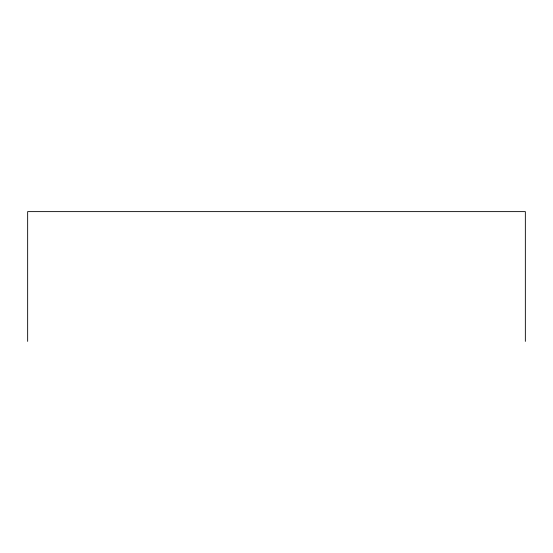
<?xml version="1.0" encoding="UTF-8"?>
<svg xmlns="http://www.w3.org/2000/svg" width="553" height="553" viewBox="0 0 553 553"><rect width="100%" height="100%" fill="white"/><g stroke="black" fill="none" stroke-linecap="round" stroke-linejoin="round"><path stroke-width="0.83" d="M525.35 341.381L525.35 211.619L27.65 211.619L27.65 341.381"/></g></svg>
